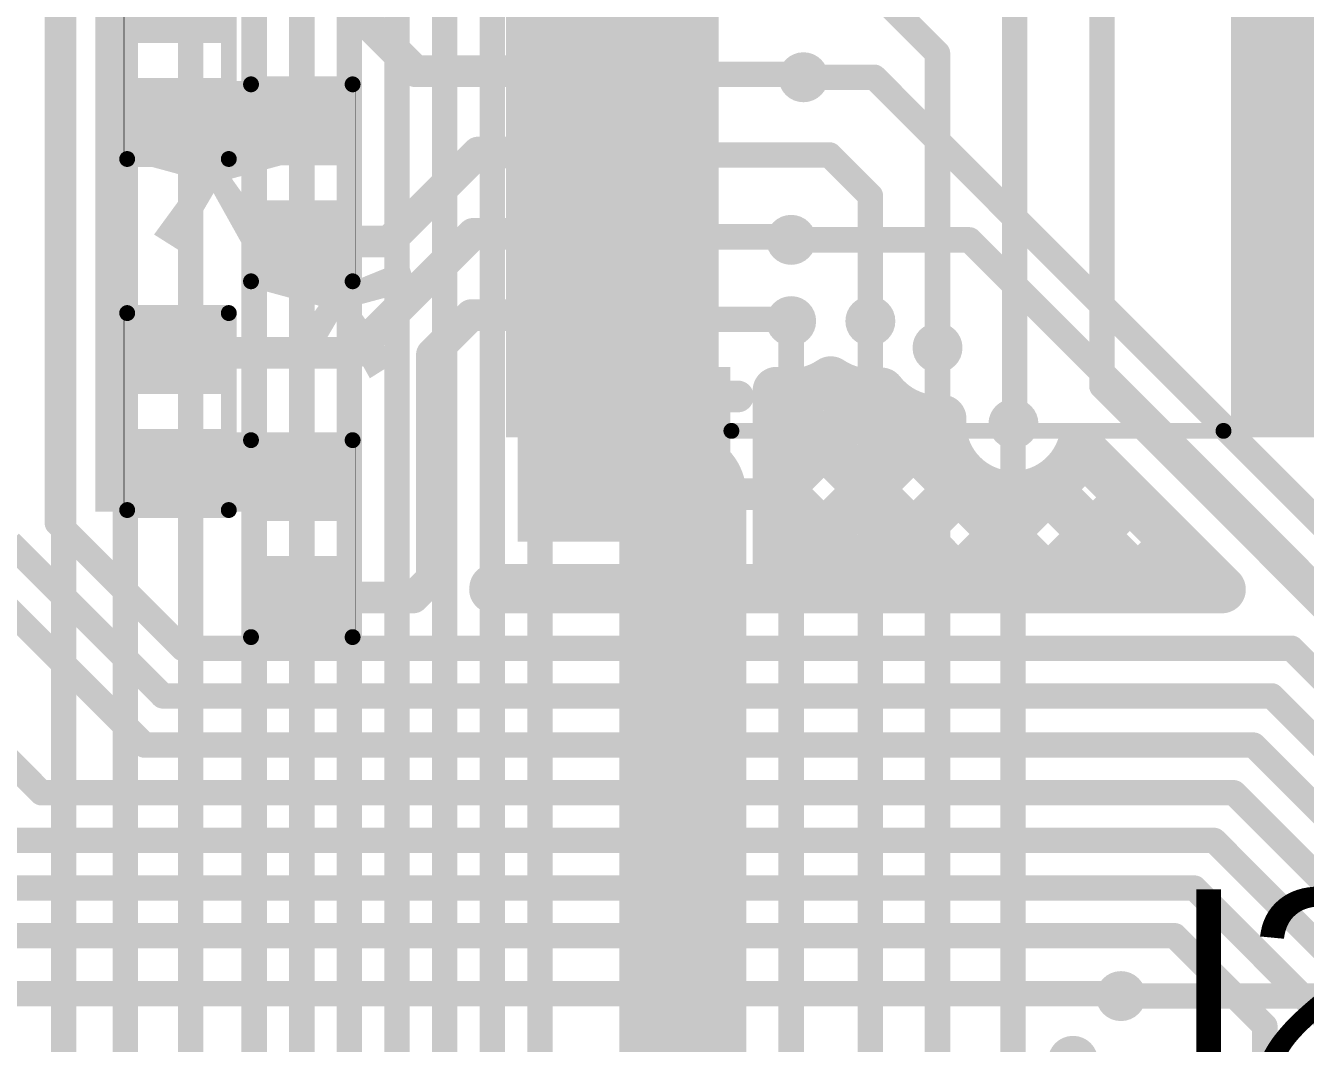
# Model space of a CAD drawing. Header units: millimetres. Extents: x -0.27 to 3.22, y -0.27 to 1.91.
# Drawn here: x 0.639 to 1.0421, y 0.2481 to 0.5685 of the extents above; entities that cross this region are included whole.
import ezdxf

# ---------------------------------------------------------------- set-up
doc = ezdxf.new("R2010")
doc.units = ezdxf.units.MM
doc.header["$MEASUREMENT"] = 0
for name, color, linetype in [('BottomLayer', 5, 'Continuous'), ('TopLayer', 1, 'Continuous'), ('TopOverlay', 2, 'Continuous'), ('TopPaste', 8, 'Continuous'), ('TopSolder', 216, 'Continuous'), ('ViaHoleLayer', 16, 'Continuous')]:
    doc.layers.add(name, color=color, linetype=linetype)
doc.styles.add('Arial', font='', dxfattribs={"height": 0.2})
doc.styles.get('Arial').set_extended_font_data('Arial')

# ---------------------------------------------------------------- blocks, each defined once
blk = doc.blocks.new('24_TSSOP_17')
at = {"layer": 'TopLayer'}
for points in [[(-0.1437, 0.14961), (-0.08465, 0.14961), (-0.08465, 0.13189), (-0.1437, 0.13189)], [(0.08465, 0.14961), (0.1437, 0.14961), (0.1437, 0.13189), (0.08465, 0.13189)], [(-0.1437, 0.12402), (-0.08465, 0.12402), (-0.08465, 0.1063), (-0.1437, 0.1063)], [(0.08465, 0.12402), (0.1437, 0.12402), (0.1437, 0.1063), (0.08465, 0.1063)], [(-0.1437, 0.09843), (-0.08465, 0.09843), (-0.08465, 0.08071), (-0.1437, 0.08071)], [(0.08465, 0.09843), (0.1437, 0.09843), (0.1437, 0.08071), (0.08465, 0.08071)], [(-0.1437, 0.07283), (-0.08465, 0.07283), (-0.08465, 0.05512), (-0.1437, 0.05512)], [(0.08465, 0.07283), (0.1437, 0.07283), (0.1437, 0.05512), (0.08465, 0.05512)], [(-0.1437, 0.04724), (-0.08465, 0.04724), (-0.08465, 0.02953), (-0.1437, 0.02953)], [(0.08465, 0.04724), (0.1437, 0.04724), (0.1437, 0.02953), (0.08465, 0.02953)], [(-0.1437, 0.02165), (-0.08465, 0.02165), (-0.08465, 0.00394), (-0.1437, 0.00394)], [(0.08465, 0.02165), (0.1437, 0.02165), (0.1437, 0.00394), (0.08465, 0.00394)], [(-0.1437, -0.00394), (-0.08465, -0.00394), (-0.08465, -0.02165), (-0.1437, -0.02165)], [(0.08465, -0.00394), (0.1437, -0.00394), (0.1437, -0.02165), (0.08465, -0.02165)], [(-0.1437, -0.02953), (-0.08465, -0.02953), (-0.08465, -0.04724), (-0.1437, -0.04724)], [(0.08465, -0.02953), (0.1437, -0.02953), (0.1437, -0.04724), (0.08465, -0.04724)], [(-0.1437, -0.05512), (-0.08465, -0.05512), (-0.08465, -0.07283), (-0.1437, -0.07283)], [(0.08465, -0.05512), (0.1437, -0.05512), (0.1437, -0.07283), (0.08465, -0.07283)], [(-0.1437, -0.08071), (-0.08465, -0.08071), (-0.08465, -0.09843), (-0.1437, -0.09843)], [(0.08465, -0.08071), (0.1437, -0.08071), (0.1437, -0.09843), (0.08465, -0.09843)], [(-0.1437, -0.1063), (-0.08465, -0.1063), (-0.08465, -0.12402), (-0.1437, -0.12402)], [(0.08465, -0.1063), (0.1437, -0.1063), (0.1437, -0.12402), (0.08465, -0.12402)], [(-0.1437, -0.13189), (-0.08465, -0.13189), (-0.08465, -0.14961), (-0.1437, -0.14961)], [(0.08465, -0.13189), (0.1437, -0.13189), (0.1437, -0.14961), (0.08465, -0.14961)]]:
    blk.add_hatch(color=1, dxfattribs=at).paths.add_polyline_path(points)
at = {"layer": 'TopPaste'}
for points in [[(-0.1437, 0.14961), (-0.08465, 0.14961), (-0.08465, 0.13189), (-0.1437, 0.13189)], [(0.08465, 0.14961), (0.1437, 0.14961), (0.1437, 0.13189), (0.08465, 0.13189)], [(-0.1437, 0.12402), (-0.08465, 0.12402), (-0.08465, 0.1063), (-0.1437, 0.1063)], [(0.08465, 0.12402), (0.1437, 0.12402), (0.1437, 0.1063), (0.08465, 0.1063)], [(-0.1437, 0.09843), (-0.08465, 0.09843), (-0.08465, 0.08071), (-0.1437, 0.08071)], [(0.08465, 0.09843), (0.1437, 0.09843), (0.1437, 0.08071), (0.08465, 0.08071)], [(-0.1437, 0.07283), (-0.08465, 0.07283), (-0.08465, 0.05512), (-0.1437, 0.05512)], [(0.08465, 0.07283), (0.1437, 0.07283), (0.1437, 0.05512), (0.08465, 0.05512)], [(-0.1437, 0.04724), (-0.08465, 0.04724), (-0.08465, 0.02953), (-0.1437, 0.02953)], [(0.08465, 0.04724), (0.1437, 0.04724), (0.1437, 0.02953), (0.08465, 0.02953)], [(-0.1437, 0.02165), (-0.08465, 0.02165), (-0.08465, 0.00394), (-0.1437, 0.00394)], [(0.08465, 0.02165), (0.1437, 0.02165), (0.1437, 0.00394), (0.08465, 0.00394)], [(-0.1437, -0.00394), (-0.08465, -0.00394), (-0.08465, -0.02165), (-0.1437, -0.02165)], [(0.08465, -0.00394), (0.1437, -0.00394), (0.1437, -0.02165), (0.08465, -0.02165)], [(-0.1437, -0.02953), (-0.08465, -0.02953), (-0.08465, -0.04724), (-0.1437, -0.04724)], [(0.08465, -0.02953), (0.1437, -0.02953), (0.1437, -0.04724), (0.08465, -0.04724)], [(-0.1437, -0.05512), (-0.08465, -0.05512), (-0.08465, -0.07283), (-0.1437, -0.07283)], [(0.08465, -0.05512), (0.1437, -0.05512), (0.1437, -0.07283), (0.08465, -0.07283)], [(-0.1437, -0.08071), (-0.08465, -0.08071), (-0.08465, -0.09843), (-0.1437, -0.09843)], [(0.08465, -0.08071), (0.1437, -0.08071), (0.1437, -0.09843), (0.08465, -0.09843)], [(-0.1437, -0.1063), (-0.08465, -0.1063), (-0.08465, -0.12402), (-0.1437, -0.12402)], [(0.08465, -0.1063), (0.1437, -0.1063), (0.1437, -0.12402), (0.08465, -0.12402)], [(-0.1437, -0.13189), (-0.08465, -0.13189), (-0.08465, -0.14961), (-0.1437, -0.14961)], [(0.08465, -0.13189), (0.1437, -0.13189), (0.1437, -0.14961), (0.08465, -0.14961)]]:
    blk.add_hatch(color=8, dxfattribs=at).paths.add_polyline_path(points)
at = {"layer": 'TopSolder'}
for points in [[(-0.1477, 0.15361), (-0.08065, 0.15361), (-0.08065, 0.12789), (-0.1477, 0.12789)], [(0.08065, 0.15361), (0.1477, 0.15361), (0.1477, 0.12789), (0.08065, 0.12789)], [(-0.1477, 0.12802), (-0.08065, 0.12802), (-0.08065, 0.1023), (-0.1477, 0.1023)], [(0.08065, 0.12802), (0.1477, 0.12802), (0.1477, 0.1023), (0.08065, 0.1023)], [(-0.1477, 0.10243), (-0.08065, 0.10243), (-0.08065, 0.07671), (-0.1477, 0.07671)], [(0.08065, 0.10243), (0.1477, 0.10243), (0.1477, 0.07671), (0.08065, 0.07671)], [(-0.1477, 0.07683), (-0.08065, 0.07683), (-0.08065, 0.05112), (-0.1477, 0.05112)], [(0.08065, 0.07683), (0.1477, 0.07683), (0.1477, 0.05112), (0.08065, 0.05112)], [(-0.1477, 0.05124), (-0.08065, 0.05124), (-0.08065, 0.02553), (-0.1477, 0.02553)], [(0.08065, 0.05124), (0.1477, 0.05124), (0.1477, 0.02553), (0.08065, 0.02553)], [(-0.1477, 0.02565), (-0.08065, 0.02565), (-0.08065, -0.00006), (-0.1477, -0.00006)], [(0.08065, 0.02565), (0.1477, 0.02565), (0.1477, -0.00006), (0.08065, -0.00006)], [(-0.1477, 0.00006), (-0.08065, 0.00006), (-0.08065, -0.02565), (-0.1477, -0.02565)], [(0.08065, 0.00006), (0.1477, 0.00006), (0.1477, -0.02565), (0.08065, -0.02565)], [(-0.1477, -0.02553), (-0.08065, -0.02553), (-0.08065, -0.05124), (-0.1477, -0.05124)], [(0.08065, -0.02553), (0.1477, -0.02553), (0.1477, -0.05124), (0.08065, -0.05124)], [(-0.1477, -0.05112), (-0.08065, -0.05112), (-0.08065, -0.07683), (-0.1477, -0.07683)], [(0.08065, -0.05112), (0.1477, -0.05112), (0.1477, -0.07683), (0.08065, -0.07683)], [(-0.1477, -0.07671), (-0.08065, -0.07671), (-0.08065, -0.10243), (-0.1477, -0.10243)], [(0.08065, -0.07671), (0.1477, -0.07671), (0.1477, -0.10243), (0.08065, -0.10243)], [(-0.1477, -0.1023), (-0.08065, -0.1023), (-0.08065, -0.12802), (-0.1477, -0.12802)], [(0.08065, -0.1023), (0.1477, -0.1023), (0.1477, -0.12802), (0.08065, -0.12802)], [(-0.1477, -0.12789), (-0.08065, -0.12789), (-0.08065, -0.15361), (-0.1477, -0.15361)], [(0.08065, -0.12789), (0.1477, -0.12789), (0.1477, -0.15361), (0.08065, -0.15361)]]:
    blk.add_hatch(color=216, dxfattribs=at).paths.add_polyline_path(points)
at = {"layer": 'TopOverlay'}
for points, const_width in [([(-0.145, 0.155, 1), (-0.155, 0.155, 1)], 0.005), ([(-0.15625, 0.155, 1), (-0.15375, 0.155, 1)], 0.0025), ([(-0.14625, 0.155, 1), (-0.14375, 0.155, 1)], 0.0025), ([(-0.07874, 0.15523, 1), (-0.07624, 0.15523, 1)], 0.0025), ([(0.07626, 0.15523, 1), (0.07876, 0.15523, 1)], 0.0025), ([(-0.07794, -0.15158, 1), (-0.07544, -0.15158, 1)], 0.0025), ([(0.07706, -0.15158, 1), (0.07956, -0.15158, 1)], 0.0025)]:
    blk.add_lwpolyline(points, format="xyb", close=True, dxfattribs=dict(at, const_width=const_width))
at = {"layer": 'TopOverlay', "const_width": 0.005}
for points in [[(-0.07749, 0.15523), (0.07751, 0.15523)], [(-0.07669, -0.15158), (0.07831, -0.15158)]]:
    blk.add_lwpolyline(points, dxfattribs=at)
blk = doc.blocks.new('R__0402_90')
at = {"layer": 'TopLayer'}
for points in [[(-0.0275, -0.0125), (-0.0275, 0.0125), (-0.0095, 0.0125), (-0.0095, -0.0125)], [(0.0095, -0.0125), (0.0095, 0.0125), (0.0275, 0.0125), (0.0275, -0.0125)]]:
    blk.add_hatch(color=1, dxfattribs=at).paths.add_polyline_path(points)
at = {"layer": 'TopPaste'}
for points in [[(-0.0275, -0.0125), (-0.0275, 0.0125), (-0.0095, 0.0125), (-0.0095, -0.0125)], [(0.0095, -0.0125), (0.0095, 0.0125), (0.0275, 0.0125), (0.0275, -0.0125)]]:
    blk.add_hatch(color=8, dxfattribs=at).paths.add_polyline_path(points)
at = {"layer": 'TopSolder'}
for points in [[(-0.0315, -0.0165), (-0.0315, 0.0165), (-0.0055, 0.0165), (-0.0055, -0.0165)], [(0.0055, -0.0165), (0.0055, 0.0165), (0.0315, 0.0165), (0.0315, -0.0165)]]:
    blk.add_hatch(color=216, dxfattribs=at).paths.add_polyline_path(points)
at = {"layer": 'TopOverlay'}
for points, const_width in [([(-0.031, 0.016), (0.031, 0.016)], 0.005), ([(-0.031, 0.016), (-0.031, -0.016)], 0.005), ([(0.031, 0.016), (0.031, -0.016)], 0.005), ([(-0.031, -0.016), (0.031, -0.016)], 0.005), ([(-0.032, -0.017), (0.032, -0.017)], 0.000127)]:
    blk.add_lwpolyline(points, dxfattribs=dict(at, const_width=const_width))
for points, const_width in [([(-0.03225, 0.016, 1), (-0.02975, 0.016, 1)], 0.0025), ([(-0.03225, 0.016, 1), (-0.02975, 0.016, 1)], 0.0025), ([(0.02975, 0.016, 1), (0.03225, 0.016, 1)], 0.0025), ([(0.02975, 0.016, 1), (0.03225, 0.016, 1)], 0.0025), ([(-0.03225, -0.016, 1), (-0.02975, -0.016, 1)], 0.0025), ([(-0.03225, -0.016, 1), (-0.02975, -0.016, 1)], 0.0025), ([(0.02975, -0.016, 1), (0.03225, -0.016, 1)], 0.0025), ([(0.02975, -0.016, 1), (0.03225, -0.016, 1)], 0.0025), ([(-0.03203, -0.017, 1), (-0.03197, -0.017, 1)], 0.0000635), ([(0.03197, -0.017, 1), (0.03203, -0.017, 1)], 0.0000635)]:
    blk.add_lwpolyline(points, format="xyb", close=True, dxfattribs=dict(at, const_width=const_width))
blk = doc.blocks.new('R__0402_91')
at = {"layer": 'TopLayer'}
for points in [[(-0.0275, -0.0125), (-0.0275, 0.0125), (-0.0095, 0.0125), (-0.0095, -0.0125)], [(0.0095, -0.0125), (0.0095, 0.0125), (0.0275, 0.0125), (0.0275, -0.0125)]]:
    blk.add_hatch(color=1, dxfattribs=at).paths.add_polyline_path(points)
at = {"layer": 'TopPaste'}
for points in [[(-0.0275, -0.0125), (-0.0275, 0.0125), (-0.0095, 0.0125), (-0.0095, -0.0125)], [(0.0095, -0.0125), (0.0095, 0.0125), (0.0275, 0.0125), (0.0275, -0.0125)]]:
    blk.add_hatch(color=8, dxfattribs=at).paths.add_polyline_path(points)
at = {"layer": 'TopSolder'}
for points in [[(-0.0315, -0.0165), (-0.0315, 0.0165), (-0.0055, 0.0165), (-0.0055, -0.0165)], [(0.0055, -0.0165), (0.0055, 0.0165), (0.0315, 0.0165), (0.0315, -0.0165)]]:
    blk.add_hatch(color=216, dxfattribs=at).paths.add_polyline_path(points)
at = {"layer": 'TopOverlay'}
for points, const_width in [([(0.031, 0.016), (-0.031, 0.016)], 0.005), ([(-0.031, -0.016), (-0.031, 0.016)], 0.005), ([(0.031, -0.016), (0.031, 0.016)], 0.005), ([(0.031, -0.016), (-0.031, -0.016)], 0.005), ([(0.032, -0.017), (-0.032, -0.017)], 0.000127)]:
    blk.add_lwpolyline(points, dxfattribs=dict(at, const_width=const_width))
for points, const_width in [([(-0.03225, 0.016, 1), (-0.02975, 0.016, 1)], 0.0025), ([(-0.03225, 0.016, 1), (-0.02975, 0.016, 1)], 0.0025), ([(0.02975, 0.016, 1), (0.03225, 0.016, 1)], 0.0025), ([(0.02975, 0.016, 1), (0.03225, 0.016, 1)], 0.0025), ([(-0.03225, -0.016, 1), (-0.02975, -0.016, 1)], 0.0025), ([(-0.03225, -0.016, 1), (-0.02975, -0.016, 1)], 0.0025), ([(0.02975, -0.016, 1), (0.03225, -0.016, 1)], 0.0025), ([(0.02975, -0.016, 1), (0.03225, -0.016, 1)], 0.0025), ([(-0.03203, -0.017, 1), (-0.03197, -0.017, 1)], 0.0000635), ([(0.03197, -0.017, 1), (0.03203, -0.017, 1)], 0.0000635)]:
    blk.add_lwpolyline(points, format="xyb", close=True, dxfattribs=dict(at, const_width=const_width))
blk = doc.blocks.new('R__0402_92')
at = {"layer": 'TopLayer'}
for points in [[(-0.0275, -0.0125), (-0.0275, 0.0125), (-0.0095, 0.0125), (-0.0095, -0.0125)], [(0.0095, -0.0125), (0.0095, 0.0125), (0.0275, 0.0125), (0.0275, -0.0125)]]:
    blk.add_hatch(color=1, dxfattribs=at).paths.add_polyline_path(points)
at = {"layer": 'TopPaste'}
for points in [[(-0.0275, -0.0125), (-0.0275, 0.0125), (-0.0095, 0.0125), (-0.0095, -0.0125)], [(0.0095, -0.0125), (0.0095, 0.0125), (0.0275, 0.0125), (0.0275, -0.0125)]]:
    blk.add_hatch(color=8, dxfattribs=at).paths.add_polyline_path(points)
at = {"layer": 'TopSolder'}
for points in [[(-0.0315, -0.0165), (-0.0315, 0.0165), (-0.0055, 0.0165), (-0.0055, -0.0165)], [(0.0055, -0.0165), (0.0055, 0.0165), (0.0315, 0.0165), (0.0315, -0.0165)]]:
    blk.add_hatch(color=216, dxfattribs=at).paths.add_polyline_path(points)
at = {"layer": 'TopOverlay'}
for points, const_width in [([(-0.031, 0.016), (0.031, 0.016)], 0.005), ([(-0.031, 0.016), (-0.031, -0.016)], 0.005), ([(0.031, 0.016), (0.031, -0.016)], 0.005), ([(-0.031, -0.016), (0.031, -0.016)], 0.005), ([(-0.032, -0.017), (0.032, -0.017)], 0.000127)]:
    blk.add_lwpolyline(points, dxfattribs=dict(at, const_width=const_width))
for points, const_width in [([(-0.03225, 0.016, 1), (-0.02975, 0.016, 1)], 0.0025), ([(-0.03225, 0.016, 1), (-0.02975, 0.016, 1)], 0.0025), ([(0.02975, 0.016, 1), (0.03225, 0.016, 1)], 0.0025), ([(0.02975, 0.016, 1), (0.03225, 0.016, 1)], 0.0025), ([(-0.03225, -0.016, 1), (-0.02975, -0.016, 1)], 0.0025), ([(-0.03225, -0.016, 1), (-0.02975, -0.016, 1)], 0.0025), ([(0.02975, -0.016, 1), (0.03225, -0.016, 1)], 0.0025), ([(0.02975, -0.016, 1), (0.03225, -0.016, 1)], 0.0025), ([(-0.03203, -0.017, 1), (-0.03197, -0.017, 1)], 0.0000635), ([(0.03197, -0.017, 1), (0.03203, -0.017, 1)], 0.0000635)]:
    blk.add_lwpolyline(points, format="xyb", close=True, dxfattribs=dict(at, const_width=const_width))
blk = doc.blocks.new('R__0402_93')
at = {"layer": 'TopLayer'}
for points in [[(-0.0275, -0.0125), (-0.0275, 0.0125), (-0.0095, 0.0125), (-0.0095, -0.0125)], [(0.0095, -0.0125), (0.0095, 0.0125), (0.0275, 0.0125), (0.0275, -0.0125)]]:
    blk.add_hatch(color=1, dxfattribs=at).paths.add_polyline_path(points)
at = {"layer": 'TopPaste'}
for points in [[(-0.0275, -0.0125), (-0.0275, 0.0125), (-0.0095, 0.0125), (-0.0095, -0.0125)], [(0.0095, -0.0125), (0.0095, 0.0125), (0.0275, 0.0125), (0.0275, -0.0125)]]:
    blk.add_hatch(color=8, dxfattribs=at).paths.add_polyline_path(points)
at = {"layer": 'TopSolder'}
for points in [[(-0.0315, -0.0165), (-0.0315, 0.0165), (-0.0055, 0.0165), (-0.0055, -0.0165)], [(0.0055, -0.0165), (0.0055, 0.0165), (0.0315, 0.0165), (0.0315, -0.0165)]]:
    blk.add_hatch(color=216, dxfattribs=at).paths.add_polyline_path(points)
at = {"layer": 'TopOverlay'}
for points, const_width in [([(0.031, 0.016), (-0.031, 0.016)], 0.005), ([(-0.031, -0.016), (-0.031, 0.016)], 0.005), ([(0.031, -0.016), (0.031, 0.016)], 0.005), ([(0.031, -0.016), (-0.031, -0.016)], 0.005), ([(0.032, -0.017), (-0.032, -0.017)], 0.000127)]:
    blk.add_lwpolyline(points, dxfattribs=dict(at, const_width=const_width))
for points, const_width in [([(-0.03225, 0.016, 1), (-0.02975, 0.016, 1)], 0.0025), ([(-0.03225, 0.016, 1), (-0.02975, 0.016, 1)], 0.0025), ([(0.02975, 0.016, 1), (0.03225, 0.016, 1)], 0.0025), ([(0.02975, 0.016, 1), (0.03225, 0.016, 1)], 0.0025), ([(-0.03225, -0.016, 1), (-0.02975, -0.016, 1)], 0.0025), ([(-0.03225, -0.016, 1), (-0.02975, -0.016, 1)], 0.0025), ([(0.02975, -0.016, 1), (0.03225, -0.016, 1)], 0.0025), ([(0.02975, -0.016, 1), (0.03225, -0.016, 1)], 0.0025), ([(-0.03203, -0.017, 1), (-0.03197, -0.017, 1)], 0.0000635), ([(0.03197, -0.017, 1), (0.03203, -0.017, 1)], 0.0000635)]:
    blk.add_lwpolyline(points, format="xyb", close=True, dxfattribs=dict(at, const_width=const_width))

msp = doc.modelspace()

# ---------------------------------------------------------------- hatches: boundary and pattern name
at = {"layer": 'BottomLayer'}
h = msp.add_hatch(color=5, dxfattribs=at)
edge = h.paths.add_edge_path()
edge.add_arc((0.884, 0.55223), 0.00787, 0, 360)
h = msp.add_hatch(color=5, dxfattribs=at)
edge = h.paths.add_edge_path()
edge.add_arc((0.88013, 0.50105), 0.00787, 0, 360)
h = msp.add_hatch(color=5, dxfattribs=at)
edge = h.paths.add_edge_path()
edge.add_arc((0.88013, 0.47546), 0.00787, 0, 360)
h = msp.add_hatch(color=5, dxfattribs=at)
edge = h.paths.add_edge_path()
edge.add_arc((0.90508, 0.47546), 0.00787, 0, 360)
h = msp.add_hatch(color=5, dxfattribs=at)
edge = h.paths.add_edge_path()
edge.add_arc((0.92623, 0.46708), 0.00787, 0, 360)
h = msp.add_hatch(color=5, dxfattribs=at)
edge = h.paths.add_edge_path()
edge.add_arc((0.95015, 0.44315), 0.00787, 0, 360)
h = msp.add_hatch(color=5, dxfattribs=at)
edge = h.paths.add_edge_path()
edge.add_arc((0.846, 0.421), 0.01181, 0, 360)
h = msp.add_hatch(color=5, dxfattribs=at)
edge = h.paths.add_edge_path()
edge.add_arc((0.984, 0.263), 0.00787, 0, 360)
h = msp.add_hatch(color=5, dxfattribs=at)
edge = h.paths.add_edge_path()
edge.add_arc((0.9689, 0.24262), 0.00787, 0, 360)
at = {"layer": 'TopLayer'}
h = msp.add_hatch(color=1, dxfattribs=at)
edge = h.paths.add_edge_path()
edge.add_arc((0.884, 0.55223), 0.00787, 0, 360)
for points in [[(0.661, 0.526), (0.742, 0.526), (0.742, 0.551), (0.661, 0.551)], [(0.794, 0.406), (0.861, 0.406), (0.861, 0.461), (0.794, 0.461)], [(0.661, 0.4155), (0.742, 0.4155), (0.742, 0.4405), (0.661, 0.4405)]]:
    msp.add_hatch(color=1, dxfattribs=at).paths.add_polyline_path(points)
h = msp.add_hatch(color=1, dxfattribs=at)
edge = h.paths.add_edge_path()
edge.add_arc((0.88013, 0.50105), 0.00787, 0, 360)
h = msp.add_hatch(color=1, dxfattribs=at)
edge = h.paths.add_edge_path()
edge.add_arc((0.88013, 0.47546), 0.00787, 0, 360)
h = msp.add_hatch(color=1, dxfattribs=at)
edge = h.paths.add_edge_path()
edge.add_arc((0.90508, 0.47546), 0.00787, 0, 360)
h = msp.add_hatch(color=1, dxfattribs=at)
edge = h.paths.add_edge_path()
edge.add_arc((0.92623, 0.46708), 0.00787, 0, 360)
h = msp.add_hatch(color=1, dxfattribs=at)
edge = h.paths.add_edge_path()
edge.add_arc((0.95015, 0.44315), 0.00787, 0, 360)
h = msp.add_hatch(color=1, dxfattribs=at)
edge = h.paths.add_edge_path()
edge.add_arc((0.846, 0.421), 0.01181, 0, 360)
h = msp.add_hatch(color=1, dxfattribs=at)
edge = h.paths.add_edge_path()
edge.add_arc((0.984, 0.263), 0.00787, 0, 360)
h = msp.add_hatch(color=1, dxfattribs=at)
edge = h.paths.add_edge_path()
edge.add_arc((0.9689, 0.24262), 0.00787, 0, 360)
at = {"layer": 'ViaHoleLayer'}
h = msp.add_hatch(color=16, dxfattribs=at)
edge = h.paths.add_edge_path()
edge.add_arc((0.884, 0.55223), 0.00394, 0, 360)
h = msp.add_hatch(color=16, dxfattribs=at)
edge = h.paths.add_edge_path()
edge.add_arc((0.88013, 0.50105), 0.00394, 0, 360)
h = msp.add_hatch(color=16, dxfattribs=at)
edge = h.paths.add_edge_path()
edge.add_arc((0.88013, 0.47546), 0.00394, 0, 360)
h = msp.add_hatch(color=16, dxfattribs=at)
edge = h.paths.add_edge_path()
edge.add_arc((0.90508, 0.47546), 0.00394, 0, 360)
h = msp.add_hatch(color=16, dxfattribs=at)
edge = h.paths.add_edge_path()
edge.add_arc((0.92623, 0.46708), 0.00394, 0, 360)
h = msp.add_hatch(color=16, dxfattribs=at)
edge = h.paths.add_edge_path()
edge.add_arc((0.95015, 0.44315), 0.00394, 0, 360)
h = msp.add_hatch(color=16, dxfattribs=at)
edge = h.paths.add_edge_path()
edge.add_arc((0.846, 0.421), 0.00591, 0, 360)
h = msp.add_hatch(color=16, dxfattribs=at)
edge = h.paths.add_edge_path()
edge.add_arc((0.984, 0.263), 0.00394, 0, 360)

# ---------------------------------------------------------------- linework, layer by layer
at = {"layer": 'BottomLayer'}
for points, const_width in [([(0.651, 0.072), (0.651, 0.959)], 0.008), ([(0.67039, 0.08413), (0.67039, 0.938)], 0.008), ([(0.691, 0.072), (0.691, 0.91685)], 0.008), ([(0.711, 0.06531), (0.711, 0.89528)], 0.008), ([(0.726, 0.0591), (0.726, 0.88907)], 0.008), ([(0.741, 0.05288), (0.741, 0.88285)], 0.008), ([(0.756, 0.04667), (0.756, 0.87664)], 0.008), ([(0.771, 0.039), (0.771, 0.87043)], 0.008), ([(0.786, 0.03), (0.786, 0.86421)], 0.008), ([(0.801, 0.023), (0.801, 0.84357)], 0.008), ([(0.846, 0.421), (0.846, 0.63711)], 0.022), ([(0.884, 0.55223), (0.90632, 0.55223)], 0.008), ([(0.90632, 0.55223), (1.18341, 0.27513)], 0.008), ([(0.88013, 0.50105), (0.93628, 0.50105)], 0.008), ([(0.93628, 0.50105), (1.1772, 0.26013)], 0.008), ([(0.88013, 0.16587), (0.88013, 0.47546)], 0.008), ([(0.90508, 0.17192), (0.90508, 0.47546)], 0.008), ([(0.92623, 0.17977), (0.92623, 0.46708)], 0.008), ([(0.95003, 0.44303), (0.95015, 0.44315)], 0.008), ([(0.95003, 0.18597), (0.95003, 0.44303)], 0.008), ([(0.846, 0.02035), (0.846, 0.421)], 0.04), ([(0.984, 0.263), (1.14404, 0.263)], 0.008)]:
    msp.add_lwpolyline(points, dxfattribs=dict(at, const_width=const_width))
for points, const_width in [([(0.882, 0.55223, 1), (0.886, 0.55223, 1)], 0.004), ([(0.90432, 0.55223, 1), (0.90832, 0.55223, 1)], 0.004), ([(0.90432, 0.55223, 1), (0.90832, 0.55223, 1)], 0.004), ([(0.87813, 0.50105, 1), (0.88213, 0.50105, 1)], 0.004), ([(0.93428, 0.50105, 1), (0.93828, 0.50105, 1)], 0.004), ([(0.93428, 0.50105, 1), (0.93828, 0.50105, 1)], 0.004), ([(0.87813, 0.47546, 1), (0.88213, 0.47546, 1)], 0.004), ([(0.90308, 0.47546, 1), (0.90708, 0.47546, 1)], 0.004), ([(0.92423, 0.46708, 1), (0.92823, 0.46708, 1)], 0.004), ([(0.94803, 0.44303, 1), (0.95203, 0.44303, 1)], 0.004), ([(0.94803, 0.44303, 1), (0.95203, 0.44303, 1)], 0.004), ([(0.94815, 0.44315, 1), (0.95215, 0.44315, 1)], 0.004), ([(0.836, 0.421, 1), (0.856, 0.421, 1)], 0.02), ([(0.8405, 0.421, 1), (0.8515, 0.421, 1)], 0.011), ([(0.982, 0.263, 1), (0.986, 0.263, 1)], 0.004)]:
    msp.add_lwpolyline(points, format="xyb", close=True, dxfattribs=dict(at, const_width=const_width))
at = {"layer": 'TopLayer'}
for points, const_width in [([(0.666, 0.439), (0.666, 0.752)], 0.01), ([(0.649, 0.41194), (0.649, 0.632)], 0.008), ([(0.978, 0.455), (0.978, 0.61)], 0.008), ([(0.95052, 0.44352), (0.95052, 0.59548)], 0.008), ([(0.74, 0.576), (0.76189, 0.55411)], 0.01), ([(0.90724, 0.57876), (0.92623, 0.55977)], 0.008), ([(0.92623, 0.46708), (0.92623, 0.55977)], 0.008), ([(0.76189, 0.55411), (0.82383, 0.55411)], 0.01), ([(0.82477, 0.55317), (0.88306, 0.55317)], 0.008), ([(0.88306, 0.55317), (0.884, 0.55223)], 0.008), ([(0.7535, 0.5005), (0.78152, 0.52852)], 0.01), ([(0.78152, 0.52852), (0.82383, 0.52852)], 0.01), ([(0.82495, 0.52776), (0.89224, 0.52776)], 0.008), ([(0.89224, 0.52776), (0.90508, 0.51492)], 0.008), ([(0.90508, 0.47546), (0.90508, 0.51492)], 0.008), ([(0.74254, 0.4655), (0.77997, 0.50293)], 0.01), ([(0.77997, 0.50293), (0.82383, 0.50293)], 0.01), ([(0.726, 0.5005), (0.7535, 0.5005)], 0.01), ([(0.82477, 0.50199), (0.87918, 0.50199)], 0.008), ([(0.87918, 0.50199), (0.88013, 0.50105)], 0.008), ([(0.767, 0.465), (0.77934, 0.47734)], 0.01), ([(0.77934, 0.47734), (0.82383, 0.47734)], 0.01), ([(0.82383, 0.47734), (0.82517, 0.476)], 0.008), ([(0.82517, 0.476), (0.87958, 0.476)], 0.008), ([(0.87958, 0.476), (0.88013, 0.47546)], 0.008), ([(0.687, 0.4655), (0.74254, 0.4655)], 0.01), ([(0.767, 0.39436), (0.767, 0.465)], 0.01), ([(0.8755, 0.3915), (0.8755, 0.45357)], 0.015), ([(0.8755, 0.42186), (0.90678, 0.45315)], 0.015), ([(0.8755, 0.45015), (0.87849, 0.45314)], 0.015), ([(0.90207, 0.45329), (0.96435, 0.391)], 0.015), ([(0.82383, 0.45175), (0.86335, 0.45175)], 0.01), ([(0.8755, 0.45157), (0.93607, 0.391)], 0.015), ([(0.978, 0.455), (1.136, 0.297)], 0.008), ([(0.8755, 0.39358), (0.92663, 0.44471)], 0.015), ([(0.95015, 0.44315), (0.95052, 0.44352)], 0.008), ([(0.96745, 0.42897), (0.97266, 0.43417)], 0.015), ([(0.97122, 0.43562), (1.01584, 0.391)], 0.015), ([(0.6865, 0.429), (0.687, 0.4285)], 0.01), ([(0.9012, 0.391), (0.93602, 0.42581)], 0.015), ([(0.92949, 0.391), (0.96434, 0.42585)], 0.015), ([(0.8755, 0.42328), (0.90778, 0.391)], 0.015), ([(0.95777, 0.391), (0.9868, 0.42003)], 0.015), ([(0.96038, 0.42325), (0.99264, 0.391)], 0.015), ([(0.846, 0.421), (0.86781, 0.421)], 0.01), ([(0.846, 0.39919), (0.846, 0.421)], 0.01), ([(0.649, 0.41194), (0.68844, 0.3725)], 0.008), ([(0.98606, 0.391), (1.00095, 0.40589)], 0.015), ([(0.634, 0.40573), (0.68223, 0.3575)], 0.008), ([(0.618, 0.40052), (0.67652, 0.342)], 0.008), ([(0.76114, 0.3885), (0.767, 0.39436)], 0.01), ([(0.8755, 0.395), (0.8795, 0.391)], 0.015), ([(0.78621, 0.391), (1.01584, 0.391)], 0.015), ([(0.78629, 0.3915), (0.8755, 0.3915)], 0.015), ([(0.726, 0.3885), (0.76114, 0.3885)], 0.01), ([(0.68844, 0.3725), (1.03771, 0.3725)], 0.008), ([(1.03771, 0.3725), (1.14744, 0.26277)], 0.008), ([(0.68223, 0.3575), (1.0315, 0.3575)], 0.008), ([(1.0315, 0.3575), (1.12776, 0.26124)], 0.008), ([(0.63101, 0.33999), (0.644, 0.327)], 0.008), ([(0.67652, 0.342), (1.02579, 0.342)], 0.008), ([(1.02579, 0.342), (1.10807, 0.25972)], 0.008), ([(0.644, 0.327), (1.01957, 0.327)], 0.008), ([(1.01957, 0.327), (1.08839, 0.25819)], 0.008), ([(0.538, 0.312), (1.01336, 0.312)], 0.008), ([(1.01336, 0.312), (1.0687, 0.25666)], 0.008), ([(0.53179, 0.297), (1.00715, 0.297)], 0.008), ([(1.00715, 0.297), (1.04902, 0.25513)], 0.008), ([(0.52557, 0.282), (1.00093, 0.282)], 0.008), ([(1.00093, 0.282), (1.02933, 0.2536)], 0.008), ([(0.52262, 0.26374), (0.98326, 0.26374)], 0.008), ([(0.98326, 0.26374), (0.984, 0.263)], 0.008), ([(1.02933, 0.22044), (1.02933, 0.2536)], 0.008)]:
    msp.add_lwpolyline(points, dxfattribs=dict(at, const_width=const_width))
for points, const_width in [([(0.92423, 0.55977, 1), (0.92823, 0.55977, 1)], 0.004), ([(0.92423, 0.55977, 1), (0.92823, 0.55977, 1)], 0.004), ([(0.75939, 0.55411, 1), (0.76439, 0.55411, 1)], 0.005), ([(0.75939, 0.55411, 1), (0.76439, 0.55411, 1)], 0.005), ([(0.82133, 0.55411, 1), (0.82633, 0.55411, 1)], 0.005), ([(0.82277, 0.55317, 1), (0.82677, 0.55317, 1)], 0.004), ([(0.88106, 0.55317, 1), (0.88506, 0.55317, 1)], 0.004), ([(0.88106, 0.55317, 1), (0.88506, 0.55317, 1)], 0.004), ([(0.882, 0.55223, 1), (0.886, 0.55223, 1)], 0.004), ([(0.77902, 0.52852, 1), (0.78402, 0.52852, 1)], 0.005), ([(0.77902, 0.52852, 1), (0.78402, 0.52852, 1)], 0.005), ([(0.82133, 0.52852, 1), (0.82633, 0.52852, 1)], 0.005), ([(0.82295, 0.52776, 1), (0.82695, 0.52776, 1)], 0.004), ([(0.89024, 0.52776, 1), (0.89424, 0.52776, 1)], 0.004), ([(0.89024, 0.52776, 1), (0.89424, 0.52776, 1)], 0.004), ([(0.90308, 0.51492, 1), (0.90708, 0.51492, 1)], 0.004), ([(0.90308, 0.51492, 1), (0.90708, 0.51492, 1)], 0.004), ([(0.77747, 0.50293, 1), (0.78247, 0.50293, 1)], 0.005), ([(0.77747, 0.50293, 1), (0.78247, 0.50293, 1)], 0.005), ([(0.82133, 0.50293, 1), (0.82633, 0.50293, 1)], 0.005), ([(0.7235, 0.5005, 1), (0.7285, 0.5005, 1)], 0.005), ([(0.751, 0.5005, 1), (0.756, 0.5005, 1)], 0.005), ([(0.751, 0.5005, 1), (0.756, 0.5005, 1)], 0.005), ([(0.82277, 0.50199, 1), (0.82677, 0.50199, 1)], 0.004), ([(0.87718, 0.50199, 1), (0.88118, 0.50199, 1)], 0.004), ([(0.87718, 0.50199, 1), (0.88118, 0.50199, 1)], 0.004), ([(0.87813, 0.50105, 1), (0.88213, 0.50105, 1)], 0.004), ([(0.77684, 0.47734, 1), (0.78184, 0.47734, 1)], 0.005), ([(0.77684, 0.47734, 1), (0.78184, 0.47734, 1)], 0.005), ([(0.82133, 0.47734, 1), (0.82633, 0.47734, 1)], 0.005), ([(0.82183, 0.47734, 1), (0.82583, 0.47734, 1)], 0.004), ([(0.82317, 0.476, 1), (0.82717, 0.476, 1)], 0.004), ([(0.82317, 0.476, 1), (0.82717, 0.476, 1)], 0.004), ([(0.87758, 0.476, 1), (0.88158, 0.476, 1)], 0.004), ([(0.87758, 0.476, 1), (0.88158, 0.476, 1)], 0.004), ([(0.87813, 0.47546, 1), (0.88213, 0.47546, 1)], 0.004), ([(0.90308, 0.47546, 1), (0.90708, 0.47546, 1)], 0.004), ([(0.6845, 0.4655, 1), (0.6895, 0.4655, 1)], 0.005), ([(0.74004, 0.4655, 1), (0.74504, 0.4655, 1)], 0.005), ([(0.74004, 0.4655, 1), (0.74504, 0.4655, 1)], 0.005), ([(0.7645, 0.465, 1), (0.7695, 0.465, 1)], 0.005), ([(0.7645, 0.465, 1), (0.7695, 0.465, 1)], 0.005), ([(0.92423, 0.46708, 1), (0.92823, 0.46708, 1)], 0.004), ([(0.88885, 0.45689, 1), (0.89636, 0.45689, 1)], 0.0075), ([(0.88885, 0.45689, 1), (0.89636, 0.45689, 1)], 0.0075), ([(0.87175, 0.45357, 1), (0.87925, 0.45357, 1)], 0.0075), ([(0.87175, 0.45357, 1), (0.87925, 0.45357, 1)], 0.0075), ([(0.87474, 0.45314, 1), (0.88224, 0.45314, 1)], 0.0075), ([(0.89832, 0.45329, 1), (0.90582, 0.45329, 1)], 0.0075), ([(0.90303, 0.45315, 1), (0.91053, 0.45315, 1)], 0.0075), ([(0.90481, 0.45335, 1), (0.91231, 0.45335, 1)], 0.0075), ([(0.90481, 0.45335, 1), (0.91231, 0.45335, 1)], 0.0075), ([(0.82133, 0.45175, 1), (0.82633, 0.45175, 1)], 0.005), ([(0.86085, 0.45175, 1), (0.86585, 0.45175, 1)], 0.005), ([(0.87175, 0.45157, 1), (0.87925, 0.45157, 1)], 0.0075), ([(0.87175, 0.45015, 1), (0.87925, 0.45015, 1)], 0.0075), ([(0.976, 0.455, 1), (0.98, 0.455, 1)], 0.004), ([(0.976, 0.455, 1), (0.98, 0.455, 1)], 0.004), ([(0.92288, 0.44471, 1), (0.93038, 0.44471, 1)], 0.0075), ([(0.92409, 0.44476, 1), (0.93159, 0.44476, 1)], 0.0075), ([(0.92409, 0.44476, 1), (0.93159, 0.44476, 1)], 0.0075), ([(0.94852, 0.44352, 1), (0.95252, 0.44352, 1)], 0.004), ([(0.94852, 0.44352, 1), (0.95252, 0.44352, 1)], 0.004), ([(0.6635, 0.439, 1), (0.6685, 0.439, 1)], 0.005), ([(0.94815, 0.44315, 1), (0.95215, 0.44315, 1)], 0.004), ([(0.96747, 0.43562, 1), (0.97497, 0.43562, 1)], 0.0075), ([(0.96747, 0.43562, 1), (0.97497, 0.43562, 1)], 0.0075), ([(0.96891, 0.43417, 1), (0.97641, 0.43417, 1)], 0.0075), ([(0.9637, 0.42897, 1), (0.9712, 0.42897, 1)], 0.0075), ([(0.684, 0.429, 1), (0.689, 0.429, 1)], 0.005), ([(0.6845, 0.4285, 1), (0.6895, 0.4285, 1)], 0.005), ([(0.93227, 0.42581, 1), (0.93977, 0.42581, 1)], 0.0075), ([(0.96059, 0.42585, 1), (0.96809, 0.42585, 1)], 0.0075), ([(0.87175, 0.42328, 1), (0.87925, 0.42328, 1)], 0.0075), ([(0.87175, 0.42186, 1), (0.87925, 0.42186, 1)], 0.0075), ([(0.95663, 0.42325, 1), (0.96413, 0.42325, 1)], 0.0075), ([(0.98305, 0.42003, 1), (0.99055, 0.42003, 1)], 0.0075), ([(0.8435, 0.421, 1), (0.8485, 0.421, 1)], 0.005), ([(0.8435, 0.421, 1), (0.8485, 0.421, 1)], 0.005), ([(0.86531, 0.421, 1), (0.87031, 0.421, 1)], 0.005), ([(0.647, 0.41194, 1), (0.651, 0.41194, 1)], 0.004), ([(0.647, 0.41194, 1), (0.651, 0.41194, 1)], 0.004), ([(0.9972, 0.40589, 1), (1.0047, 0.40589, 1)], 0.0075), ([(0.8435, 0.39919, 1), (0.8485, 0.39919, 1)], 0.005), ([(0.7645, 0.39436, 1), (0.7695, 0.39436, 1)], 0.005), ([(0.7645, 0.39436, 1), (0.7695, 0.39436, 1)], 0.005), ([(0.87175, 0.395, 1), (0.87925, 0.395, 1)], 0.0075), ([(0.87175, 0.39358, 1), (0.87925, 0.39358, 1)], 0.0075), ([(0.78246, 0.391, 1), (0.78996, 0.391, 1)], 0.0075), ([(0.78254, 0.3915, 1), (0.79004, 0.3915, 1)], 0.0075), ([(0.87175, 0.3915, 1), (0.87925, 0.3915, 1)], 0.0075), ([(0.87175, 0.3915, 1), (0.87925, 0.3915, 1)], 0.0075), ([(0.87575, 0.391, 1), (0.88325, 0.391, 1)], 0.0075), ([(0.89745, 0.391, 1), (0.90495, 0.391, 1)], 0.0075), ([(0.90403, 0.391, 1), (0.91153, 0.391, 1)], 0.0075), ([(0.92574, 0.391, 1), (0.93324, 0.391, 1)], 0.0075), ([(0.93232, 0.391, 1), (0.93982, 0.391, 1)], 0.0075), ([(0.95402, 0.391, 1), (0.96152, 0.391, 1)], 0.0075), ([(0.9606, 0.391, 1), (0.9681, 0.391, 1)], 0.0075), ([(0.98231, 0.391, 1), (0.98981, 0.391, 1)], 0.0075), ([(0.98889, 0.391, 1), (0.99639, 0.391, 1)], 0.0075), ([(1.01209, 0.391, 1), (1.01959, 0.391, 1)], 0.0075), ([(1.01209, 0.391, 1), (1.01959, 0.391, 1)], 0.0075), ([(0.7235, 0.3885, 1), (0.7285, 0.3885, 1)], 0.005), ([(0.75864, 0.3885, 1), (0.76364, 0.3885, 1)], 0.005), ([(0.75864, 0.3885, 1), (0.76364, 0.3885, 1)], 0.005), ([(0.68644, 0.3725, 1), (0.69044, 0.3725, 1)], 0.004), ([(0.68644, 0.3725, 1), (0.69044, 0.3725, 1)], 0.004), ([(1.03571, 0.3725, 1), (1.03971, 0.3725, 1)], 0.004), ([(1.03571, 0.3725, 1), (1.03971, 0.3725, 1)], 0.004), ([(0.68023, 0.3575, 1), (0.68423, 0.3575, 1)], 0.004), ([(0.68023, 0.3575, 1), (0.68423, 0.3575, 1)], 0.004), ([(1.0295, 0.3575, 1), (1.0335, 0.3575, 1)], 0.004), ([(1.0295, 0.3575, 1), (1.0335, 0.3575, 1)], 0.004), ([(0.67452, 0.342, 1), (0.67852, 0.342, 1)], 0.004), ([(0.67452, 0.342, 1), (0.67852, 0.342, 1)], 0.004), ([(1.02379, 0.342, 1), (1.02779, 0.342, 1)], 0.004), ([(1.02379, 0.342, 1), (1.02779, 0.342, 1)], 0.004), ([(0.642, 0.327, 1), (0.646, 0.327, 1)], 0.004), ([(0.642, 0.327, 1), (0.646, 0.327, 1)], 0.004), ([(1.01757, 0.327, 1), (1.02157, 0.327, 1)], 0.004), ([(1.01757, 0.327, 1), (1.02157, 0.327, 1)], 0.004), ([(1.01136, 0.312, 1), (1.01536, 0.312, 1)], 0.004), ([(1.01136, 0.312, 1), (1.01536, 0.312, 1)], 0.004), ([(1.00515, 0.297, 1), (1.00915, 0.297, 1)], 0.004), ([(1.00515, 0.297, 1), (1.00915, 0.297, 1)], 0.004), ([(0.99893, 0.282, 1), (1.00293, 0.282, 1)], 0.004), ([(0.99893, 0.282, 1), (1.00293, 0.282, 1)], 0.004), ([(0.98126, 0.26374, 1), (0.98526, 0.26374, 1)], 0.004), ([(0.98126, 0.26374, 1), (0.98526, 0.26374, 1)], 0.004), ([(0.982, 0.263, 1), (0.986, 0.263, 1)], 0.004), ([(1.02733, 0.2536, 1), (1.03133, 0.2536, 1)], 0.004), ([(1.02733, 0.2536, 1), (1.03133, 0.2536, 1)], 0.004)]:
    msp.add_lwpolyline(points, format="xyb", close=True, dxfattribs=dict(at, const_width=const_width))
at = {"layer": 'TopLayer', "const_width": 0.015}
for points in [[(0.8926, 0.45689, -0.202691), (0.8755, 0.45357)], [(0.90856, 0.45335, -0.189119), (0.8926, 0.45689)], [(0.92784, 0.44476, -0.25066), (0.90856, 0.45335)], [(0.97122, 0.43562, -0.872576), (0.92784, 0.44476)]]:
    msp.add_lwpolyline(points, format="xyb", dxfattribs=at)

# ---------------------------------------------------------------- block references
msp.add_blockref('24_TSSOP_17', (0.938, 0.5925))
for name, p, rotation in [('R__0402_93', (0.687, 0.5575), 270), ('R__0402_92', (0.726, 0.519), 90), ('R__0402_91', (0.687, 0.447), 270), ('R__0402_90', (0.726, 0.407), 90)]:
    msp.add_blockref(name, p, dxfattribs=dict(rotation=rotation))

# ---------------------------------------------------------------- texts
at = {"layer": 'TopOverlay', "style": 'Arial'}
for s, height, p in [('*', 0.1, (0.671, 0.4485)), ('*', 0.1, (0.71, 0.4085)), ('I2C_LINES', 0.06, (1, 0.23659))]:
    msp.add_text(s, height=height, rotation=360, dxfattribs=at).set_placement(p)

doc.saveas('drawing.dxf')
